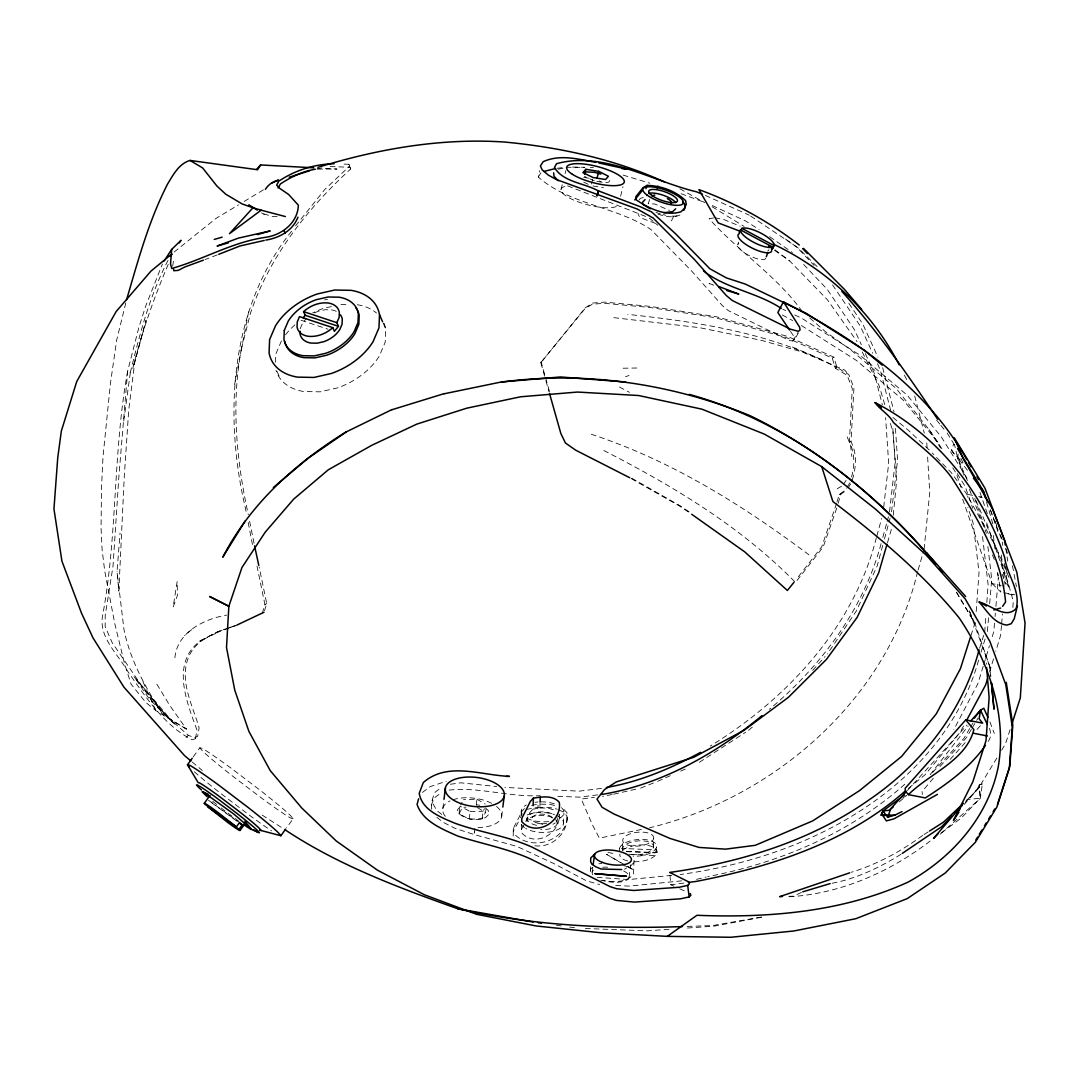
<?xml version="1.0" encoding="UTF-8"?>
<svg xmlns="http://www.w3.org/2000/svg" width="1079" height="1079" viewBox="0 0 1079 1079"><rect width="100%" height="100%" fill="white"/><g stroke="black" fill="none" stroke-linecap="round" stroke-linejoin="round"><path stroke-width="0.75" stroke-dasharray="5 3.75" d="M521.575 824.707L521.373 832.556C535.009 847.959 560.702 833.865 559.313 814.254M513.186 836.09L513.375 828.267L522.263 810.895L524.461 808.576M291.6 231.203C229.962 308.324 223.569 415.01 245.392 508.034L246.632 514.454M622.543 848.431L622.745 839.732M653.496 847.231L653.685 838.531A15.578 6.906 -5.7 0 0 631.714 833.352A15.578 6.906 -5.7 0 0 629.259 845.504A15.578 6.906 -5.7 0 0 653.672 838.531M963.979 475.178L957.936 459.479L958.058 453.962M590.496 866.585L590.321 873.127L590.456 869.364L592.411 867.476M600.774 880.437C611.806 881.462 625.577 883.971 633.521 874.098L634.088 859.72L633.832 862.66L631.175 865.398L624.444 869.215M525.783 821.47L529.991 812.312L533.013 809.142L533.174 804.435M533.013 809.142L539.878 808.05L540.093 801.778M513.375 828.267L513.253 831.396L519.134 820.62M526.552 809.398L537.976 807.281L538.084 804.152L549.791 804.354L557.357 806.08M534.847 845.761C553.392 848.377 570.076 830.843 566.893 812.581L563.238 808.737M275.509 362.274L275.833 354.006L281.727 340.209M383.949 323.039A57.673 38.911 -26.1 0 1 385.729 329.028L385.203 342.245L379.309 356.043A59.858 40.382 -26.1 0 1 337.538 387.887L320.126 391.839L303.738 391.515A57.673 38.911 -26.1 0 1 276.022 370.272M521.13 814.928L521.332 810.369M527.226 817.895L527.065 821.416A15.146 7.067 1.9 0 1 543.56 815.454A15.146 7.067 1.9 0 1 557.209 823.506L557.371 819.986M563.413 823.938L563.899 813.323M1012.884 607.49L1013.235 601.057L1007.462 580.556L996.362 547.957L965.934 492.901L951.179 472.508L932.148 452.951M984.709 632.173L985.882 615.691M986.826 602.5L988.108 584.373L982.497 536.263M976.212 611.537L979.031 572.342L973.123 523.045L967.863 507.535M168.243 264.368C153.731 298.06 141.727 332.845 132.771 368.438L146.097 320.166L134.659 362.868L128.698 410.29L124.287 476.217L118.825 591.157L117.031 571.614L120.052 533.013M237.016 625.024C219.415 631.943 198.469 636.677 189.418 655.25C178.237 679.311 192.426 704.641 199.129 727.88L197.659 736.444L194.449 737.577L188.299 735.338L172.829 721.635L152.166 701.094L112.176 642.679L105.149 626.548L105.202 615.543L113.012 566.151L118.919 475.933L127.659 371.082L138.921 327.193L145.705 306.045L162.43 264.004M987.406 631.485L988.62 616.77M989.686 603.674L991.695 579.14L987.824 545.961M994.528 623.163L993.826 631.512L991.412 639.415M995.081 616.487L995.351 613.142M995.917 606.465L998.277 578.074M1001.487 625.469L1000.624 635.288L995.809 651.257M1001.622 623.824L1002.485 614.005M851.493 476.972C854.986 465.467 854.716 452.735 849.402 441.824L852.289 388.629L847.163 375.29L835.321 368.249L832.273 358.08L786.227 337.498L715.62 317.779L649.72 307.434L604.119 303.28L592.25 304.238L584.926 308.742L540.808 362.706L585.384 307.69L592.776 303.037L604.658 302.12L650.448 306.409L716.658 316.821L787.63 336.405L833.892 357.203L836.98 367.507L848.836 374.642L853.934 387.887L851.007 441.716C857.427 453.976 856.065 468.421 851.911 481.18M893.264 515.276L896.743 479.332L892.953 432.032L889.635 420.918M924.083 549.238L929.747 492.496L927.481 454.448M436.914 817.369L443.294 822.346L454.974 828.321L474.032 834.526L474.477 831.383M883.701 507.09L888.664 463.255L885.616 417.586M889.514 511.891L895.152 462.257L892.657 425.531M891.578 511.743L897.593 460.086L895.435 428.376M248.615 311.818L234.575 384.502M476.244 805.231L476.972 799.202L463.511 799.687M442.822 808.603L444.022 799.053M485.941 809.493L485.523 812.527L482.084 818.867L469.19 819.123L459.034 813.822L459.991 806.215L462.095 802.29M469.19 819.123L470.147 811.516L459.991 806.215M482.084 818.867L483.041 811.26L484.444 808.724M501.641 816.641L502.652 808.67M474.814 828.362L474.032 834.526L516.868 846.408L553.514 863.402L586.733 880.936L599.681 884.524M241.413 348.773C231.041 403.829 236.436 460.261 248.291 514.629M592.169 872.129L592.789 867.449M629.07 877.321L630.743 864.845M123.734 421.039L130.411 371.999L127.659 371.082C112.729 452.357 117.746 535.697 102.384 616.797C99.308 638.134 118.002 654.171 127.511 671.044C144.977 696.103 164.21 725.708 192.21 739.776L195.461 738.643L197.659 736.444M940.16 834.188L980.312 798.42L982.376 783.799L979.287 784.878L976.684 790.327L964.639 802.236M172.667 266.257L173.49 260.713M1006.019 566.556L1007.004 573.03L1005.48 582.282L1008.973 586.909L1002.836 585.708M195.461 738.643L196.985 730.051C186.465 701.269 170.01 661.306 202.002 639.807M431.775 809.317C430.494 803.437 432.733 797.475 435.161 792.175L441.527 787.414M798.487 332.764L794.535 339.656L792.863 340.951L789.41 340.532L728.258 310.577L722.323 305.573L692.273 271.719L650.974 229.53C616.338 206.467 569.604 204.754 538.259 177.023L539.487 170.684M540.862 362.638L541.105 361.897L549.777 392.621M125.811 302.889L116.68 340.101L110.422 383.45L103.004 456.795L101.48 488.301L101.062 528.292L102.154 550.236L104.744 571.074L114.698 623.311L124.611 663.922L131.112 684.248L145.881 702.51L155.862 710.602L186.411 729.094L169.578 705.18L156.388 683.398M241.494 348.423L250.476 313.274C269.278 256.937 307.178 208.665 350.662 169.025L348.976 164.264L340.694 163.995M561.013 189.432L562.226 184.698M565.072 173.638L565.882 170.482M592.695 179.154L591.022 185.655L603.485 187.652M620.573 196.23L623.001 186.748M174.892 657.785C177.077 632.307 204.255 618.847 226.671 615.111M882.73 545.381L877.106 566.178L856.213 611.173L827.364 654.049M884.456 538.987L890.081 518.203M876.364 537.679C854.029 626.737 787.104 698.99 710.279 746.061M876.809 536.074L881.651 518.406M881.084 543.668C863.618 609.122 820.998 666.229 769.462 709.254M882.824 537.329L886.722 523.059M887.154 521.467L888.462 516.706M917.636 571.641C887.235 699.246 774.83 797.435 649.504 827.822M918.108 570.036L923.624 550.829M887.504 542.616L892.158 526.7M836.549 503.515L821.766 546.716L796.046 579.679M836.994 502.018L839.219 494.533L844.763 490.554L846.489 487.964M838.14 503.367L840.892 494.128L846.341 490.473M989.537 672.042L993.88 657.65M431.276 805.258L434.055 798.082L440.407 793.321M983.198 666.269L977.884 683.654L953.849 729.62M983.684 664.691L989.483 645.741M262.237 613.358L264.935 604.604L256.991 566.07M978.599 660.173C962.266 719.626 920.724 769.529 870.456 804.03C814.294 843.198 747.504 865.21 680.107 874.556M981.04 652.202L985.451 637.864M264.463 610.808L266.729 603.606L259.176 567.109M970.979 635.558L975.51 621.329M979.611 648.196L983.684 635.383M1010.092 729.579L1005.507 743.822L1001.177 750.93M649.679 199.467L648.196 203.756L654.818 203.998L669.493 210.472M836.764 507.993L823.21 546.932L795.466 582.444C740.167 525.972 671.57 485.118 601.664 449.417M567.298 817.815C564.519 843.09 528.791 851.304 513.294 832.948M960.903 458.359L962.994 462.689L952.137 451.71L951.638 449.849L953.593 444.319M737.631 244.906L738.67 242.074M538.259 177.023L541.132 172.492M300.205 328.704L302.457 323.43A22.915 15.457 -26.1 0 1 306.544 318.44M673.539 216.434L671.758 220.264L668.737 223.083M520.442 817.68L522.142 814.025M988.175 741.435C992.329 736.08 990.603 729.269 987.204 724.063M623.581 865.601L628.126 866.774M963.56 726.019L960.404 731.899L925 774.816L908.167 788.601M459.034 813.822L462.635 807.308L465.993 807.173M168.027 260.417C149.711 295.43 139.757 334.193 130.343 372.363L127.659 371.082M792.863 340.951L797.597 332.683M521.413 829.414L524.461 824.073M631.701 854.541L655.263 855.526L655.061 852.828L656.76 849.915L621.41 848.431M969.684 728.568L963.857 738.427L931.42 773.724M970.52 727.152L973.015 722.93M971.37 729.364L966.379 737.793L937.961 768.734M972.192 727.947L978.019 718.101M996.861 758.024L979.57 786.443L965.422 802.331M843.562 484.228L846.044 480.398M847.352 486.656L849.928 482.772M848.067 487.856L850.657 483.945M193.168 756.945L199.777 747.787L201.733 748.165A57.673 2.778 37.3 0 1 231 768.113L259.864 790.03A59.858 2.886 37.3 0 1 290.548 815.616L293.164 818.705L286.555 827.863M295.525 225.916L324.954 189.297L349.636 166.072M930.125 774.749L968.173 726.046M459.937 806.89L457.469 809.857L458.858 813.499C466.02 819.851 476.824 820.984 485.59 817.585L489.286 813.876L488.571 810.855L484.97 807.497M933.362 778.161L922.032 791.622L922.383 794.508M950.167 759.414L965.853 741.92M977.048 729.417L980.42 725.668M812.676 670.315L825.111 656.558M907.345 790.516L967 725.075M965.948 801.131L967.418 799.499L980.258 798.231L979.287 784.878L980.312 798.42M186.06 737.523L188.299 735.338M964.208 804.408L982.376 783.799M191.725 629.583L184.549 635.625M748.516 730.362L753.533 726.1M899.333 801.778L906.819 795.412M174.178 252.027L215.908 218.471L238.513 204.848M904.822 784.19C849.632 833.366 779.888 862.795 707.784 876.607M422.496 792.404L430.184 786.618L446.166 781.331M903.204 797.759L905.901 795.736M941.684 832.732L961.362 817.949L980.258 798.231M900.911 854.339C879.291 867.813 855.337 879.196 830.142 883.607M930.125 841.04C889.77 872.061 840.581 893.682 789.545 896.757M922.639 835.416C900.978 851.439 877.052 864.36 851.237 872.277M699.381 762.26L745.71 732.196M924.029 834.539L928.169 831.896M244.164 201.449L263.937 189.526M837.183 488.76L842.739 485.51M264.935 604.604L266.729 603.606M832.273 358.08L833.892 357.203M228.006 628.099L217.378 631.822L199.79 641.142L219.698 631.512M801.468 892.427L793.389 896.19L788.722 896.312M835.321 368.249L836.98 367.507C772.564 333.33 699.394 322.055 627.749 314.367M657.691 781.304L671.448 775.194M680.633 771.121L685.219 769.084M640.616 788.115L654.589 782.545M217.203 254.927L204.916 259.621M625.51 376.719L629.003 375.479M558.207 169.214L565.356 167.65M229.53 627.573L238.648 624.377M217.378 631.822L224.864 629.327M226.361 628.828L235.343 625.82M679.878 215.018C672.878 218.376 665.055 216.313 658.015 214.195M696.535 879.372L706.179 876.998M839.219 494.533L840.892 494.128M324.59 299.949L327.517 299.274M331.401 306.571L323.498 308.365A59.858 40.382 -26.1 0 0 312.654 312.964M612.171 794.522L602.568 796.356M613.749 794.171L635.882 789.181M316.97 168.877L321.906 167.865M641.412 829.481L599.358 838.127L592.209 824.383L581.257 799.026L594.367 797.381M761.531 917.231L714.338 926.133L684.113 928.25M531.556 805.366L538.084 804.152M761.437 917.029L712.356 925.593L685.731 926.456M713.516 217.971L709.092 218.713C737.915 250.935 775.612 275.01 801.441 310.347M605.764 182.594L608.745 182.108L609.837 180.571L608.718 178.561M556.993 168.297L564.762 167.285M449.147 790.125C479.373 786.739 509.625 797.314 540.134 795.668M450.402 784.244L460.854 782.828L496.731 786.537M670.005 875.514L670.828 884.793L685.205 882.878M597.631 794.872L579.598 797.138L554.93 796.221M601.475 788.412L579.018 791.163L504.824 787.427M681.712 880.855L629.03 886.115L614.086 885.4M671.799 875.366L628.585 879.574L597.051 877.294M598.845 863.766L601.785 863.537M669.007 929.316L647.171 930.84L582.889 928.399M849.402 441.824L851.007 441.716M572.517 167.07L584.778 167.285M470.147 811.516L483.041 811.26M623.082 368.222L638.916 367.979M539.878 808.05L547.916 808.009L556.562 810.842M317.536 169.106L337.026 169.052L323.74 168.337M566.205 167.285L584.278 167.366M590.348 167.393L593.369 167.393M277.101 216.447L272.124 216.366L261.374 213.143M537.976 807.281L549.683 807.483L557.236 809.21M340.897 304.413L349.097 304.575M330.147 166.557L349.96 167.258L350.662 169.025M626.67 851.344L656.976 852.612L656.545 847.109M626.44 851.628L655.061 852.828M542.75 824.275L536.317 822.711M979.813 497.149L982.173 497.352M613.816 317.658L699.327 327.625L761.639 340.384L802.129 351.956L844.655 370.03L848.836 374.642M556.427 925.242L561.39 925.93M569.672 927.063L576.294 927.98M476.689 804.799L479.804 805.271M583.699 177.388L590.186 178.453M607.976 852.45L614.437 853.678M972.611 495.342L966.474 494.142L967.769 497.19M978.761 496.542L981.823 497.149M962.684 499.199L992.087 583.604L1001.299 585.398M1003.915 592.708L1014.665 594.812M1008.056 593.922L1014.193 595.122M293.164 818.705L291.222 818.327A57.673 2.778 37.3 0 1 261.941 798.379L233.091 776.462A59.858 2.886 37.3 0 1 202.407 750.876L199.777 747.787M596.889 181.366L600.855 182.176M714.986 217.715L724.724 219.873L740.181 226.212M655.479 223.393L642.571 218.524L638.755 215.787L638.62 213.642M623.096 175.095L649.787 183.187M713.219 284.802L709.051 283.521L713.3 285.436M301.095 320.274L328.029 329.216M591.292 434.271C670.733 460.234 742.433 505.026 808.967 554.822M681.078 193.694L704.493 202.353M594.246 180.813L584.44 176.417M567.648 185.858L646.348 216.69M705.41 195.447L749.258 215.18M712.261 205.536L745.468 220.898L759.13 229.53M792.431 347.02L824.423 360.764M670.828 884.793L673.809 886.142M679.77 888.826L687.229 892.171M558.706 809.87L563.117 811.867L566.785 815.711L567.19 820.944M583.712 182.149L589.566 184.954M782.788 309.174L785.768 310.617M794.724 314.933L802.183 318.534L860.044 355.234L907.115 395.13L941.347 436.955L967.903 479.791M627.991 867.03L632.119 869.054L633.778 871.144M599.438 180.921L602.23 182.324M619.454 387.051L629.475 392.338M782.302 314.974L792.674 320.571M679.851 188.798L704.749 202.663M712.073 206.75L744.092 226.428M631.862 478.294L680.161 505.768L689.899 512.377M631.215 478.577L679.284 505.93L690.358 513.361M625.146 865.061L606.533 854.352L620.843 862.809M628.005 866.707L632.119 869.054M476.972 799.202L485.186 804.125M186.411 729.094L167.663 717.724L133.944 676.56L149.32 698.99L174.892 724.265L133.944 676.56M477.404 807.564L485.523 812.527M261.509 212.792L264.328 214.559M750.66 216.07L798.204 247.954L817.356 266.864M801.427 325.561L856.456 360.467L903.528 400.363L937.772 442.188L942.196 449.323M262.21 815.131L283.251 828.605M769.651 236.665L792.35 252.513M774.52 250.301L789.626 260.889L827.283 299.598L857.05 341.584M239.025 821.429L219.698 806.917M208.409 800.186L238.135 821.591M236.746 821.079L209.286 800.982M785.566 239.039L796.841 247.185L814.119 265.434M774.897 249.748L789.626 260.889M441.743 814.402L436.617 810.423L432.854 803.45L432.382 799.377M212.738 801.36L218.538 805.986M892.94 417.465L908.262 430.197L930.017 450.725M192.17 762.003L202.339 770.527M649.342 218.106L657.826 225.282M809.776 317.968L825.462 331.725L850.94 349.987L896.177 388.494L929.221 429.752L937.772 442.188M174.892 724.265L167.663 717.724L151.613 697.951L163.576 715.525C146.312 689.009 130.154 660.658 123.95 629.381L117.031 571.614M803.639 264.449L827.35 289.496L854.541 329.877L861.312 344.7M992.087 583.604L1000.853 592.115L998.466 577.359M936.612 420.176L939.769 424.02M940.821 425.315L945.029 430.454M967.445 470.336L957.491 457.402L954.456 444.535M848.836 303.293L862.701 323.862L877.861 357.095M832.529 284.896L860.26 326.02L872.668 353.211M790.502 331.401L794.117 336.783L794.535 339.656M951.638 449.849L954.578 454.529M947.133 433.016L954.982 445.708M957.235 473.6L965.206 486.454L972.772 508.249M929.221 429.752L940.564 448.055M952.784 467.773L956.277 473.411L961.011 487.371M956.52 592.223L974.93 623.257M956.493 592.384L974.903 623.419L989.794 666.525L990.751 676.412M904.431 375.155L908.221 382.546M862.229 351.956L879.237 386.012L885.387 406.648M877.483 363.785L880.235 369.827L890.714 410.627M865.358 353.588L874.152 372.862L882.339 404.814M142.954 681.766L155.862 710.602M989.915 721.891L994.298 733.437M974.903 623.419L968.821 609.702L989.794 666.525M975.969 500.562L1008.959 577.454M383.234 323.268L385.729 329.028M277.06 371.378L280.176 378.581M967.391 480.519L957.491 457.402L957.936 459.479M992.356 554.93L994.298 559.488M847.19 436.928L850.522 445.182L851.817 456.484M994.986 520.887L996.794 525.54M1000.422 534.833L1002.229 539.473M1005.844 548.779L1007.651 553.419M969.428 489.313L986.354 533.282M1002.081 574.109L1005.709 583.523M990.374 509.652L992.72 515.843M993.3 517.394L1002.054 540.646L1002.796 545.502M990.482 510.34L998.682 533.727M986.651 522.816L1008.973 586.909M974.728 498.35L986.085 531.03M979.975 492.415L987.663 514.643M348.976 164.264L349.96 167.258M986.611 502.301L993.098 524.812M1004.225 563.386L1007.004 573.03M540.862 362.881L545.448 379.093M545.907 380.698L549.076 391.893M914.695 395.993L924.285 433.165M882.676 367.669L893.992 411.733M249.613 521.211L254.239 544.234M1012.48 565.814L1016.418 586.612M997.509 572.409L998.156 575.7M248.183 522.479L252.526 544.962M1005.79 548.253L1007.759 561.188M1001.352 555.038L1005.048 584.548M993.368 535.494L994.878 548.591M997.711 573.165L998.088 576.442M989.821 666.363L990.792 676.25M985.545 654.238L986.368 664.259M619.494 848.553L619.71 851.344M558.989 814.645L559.205 817.396M926.794 442.862L927.09 447.825M496.515 806.472A29.699 14.566 6.8 0 1 478.037 827.512M445.398 816.317A29.699 14.566 6.8 0 1 450.051 800.928M452.694 799.863A29.699 14.566 6.8 0 1 492.483 803.788M616.298 206.494A29.699 8.335 14.6 0 1 575.134 200.667A29.699 8.335 14.6 0 1 567.109 186.047M561.485 807.645A21.378 9.981 1.9 0 1 557.614 819.339M548.712 821.578A21.378 9.981 1.9 0 1 525.014 817.073M521.926 813.849A21.378 9.981 1.9 0 1 526.35 804.961M535.09 802.317A21.378 9.981 1.9 0 1 537.962 801.994M540.903 801.859A21.378 9.981 1.9 0 1 554.997 804.03M555.982 815.211A21.378 9.981 1.9 0 1 557.142 829.953A21.378 9.981 1.9 0 1 525.662 828.402M524.542 827.687A21.378 9.981 1.9 0 1 521.454 824.45M527.132 814.982A21.378 9.981 1.9 0 1 554.525 814.645M557.209 823.506A15.146 7.067 1.9 0 1 540.7 829.468M556.939 817.518A15.146 7.067 1.9 0 1 555.968 822.306M555.132 823.007A15.146 7.067 1.9 0 1 552.92 824.235M536.6 825.341A15.146 7.067 1.9 0 1 530.49 814.213A15.146 7.067 1.9 0 1 554.754 815.238M546.581 823.425A10.304 4.815 1.9 0 1 532.689 820.431A10.304 4.815 1.9 0 1 539.122 814.281A10.304 4.815 1.9 0 1 552.259 817.976M676.978 215.773A21.378 6.42 19.3 0 1 668.44 215.733M665.824 215.26A21.378 6.42 19.3 0 1 663.059 214.613M660.267 213.844A21.378 6.42 19.3 0 1 656.005 212.401M639.227 199.993A21.378 6.42 19.3 0 1 644.81 197.511M623.608 870.955A18.64 7.229 7.4 0 1 625.86 880.531A18.64 7.229 7.4 0 1 602.918 880.504M592.776 874.705A18.64 7.229 7.4 0 1 596.013 868.649M602.662 867.273A18.64 7.229 7.4 0 1 608.866 867.287M619.508 848.553A18.653 8.254 -5.7 0 1 640.805 839.408A18.653 8.254 -5.7 0 1 656.207 848.107A18.653 8.254 -5.7 0 1 633.103 856.227M765.78 258.097A15.578 4.788 26.5 0 1 748.3 255.116A15.578 4.788 26.5 0 1 738.832 243.652M655.223 855.512A18.667 8.268 -5.7 0 1 633.535 861.716M627.695 860.948A18.667 8.268 -5.7 0 1 619.885 854.055M622.623 850.185A18.667 8.268 -5.7 0 1 644.311 844.978A18.667 8.268 -5.7 0 1 656.936 852.585M768.909 249.627A15.578 4.788 26.5 0 1 767.722 250.881M623.015 850.791A15.578 6.906 -5.7 0 1 638.552 840.865A15.578 6.906 -5.7 0 1 652.728 848.876A15.578 6.906 -5.7 0 1 629.044 854.204M194.301 771.755A59.858 2.886 37.3 0 0 220.79 793.47L249.654 815.387A57.673 2.778 37.3 0 0 271.544 830.83M314.528 312.883A22.915 15.457 -26.1 0 1 318.453 311.238L325.116 309.713L331.388 309.848A22.079 14.904 -26.1 0 1 336.661 311.588M357.297 304.723A57.673 38.911 -26.1 0 1 376.531 313.058M285.463 334.841A59.858 40.382 -26.1 0 1 295.97 323.956M177.145 581.608L173.126 607.207L177.495 595.203L177.145 581.608"/><path stroke-width="1.5" d="M533.174 804.435L533.39 798.163C541.86 796.761 552.974 795.034 559.273 802.29C562.375 822.185 535.494 837.344 521.75 821.578L521.804 818.435L530.382 801.333L533.39 798.163M540.093 801.778L540.269 797.071M300.11 331.24L300.002 333.762A22.079 14.904 -26.1 0 0 310.887 343.068L317.159 343.189L323.821 341.679A22.915 15.457 -26.1 0 0 339.818 329.486L342.07 324.199L342.272 319.141A22.079 14.904 -26.1 0 0 340.411 314.798M379.498 314.623L378.972 327.854L373.078 341.638A59.858 40.382 -26.1 0 1 331.307 373.496L313.908 377.448L297.521 377.124A57.673 38.911 -26.1 0 1 269.076 352.833L269.602 339.615L275.496 325.818A59.858 40.382 -26.1 0 1 317.266 293.974L334.679 290.022L351.066 290.332A57.673 38.911 -26.1 0 1 379.498 314.623L382.613 321.825M908.437 794.643C929.356 773.643 965.921 760.87 973.878 729.647L965.772 719.868L905.146 788.317L905.497 791.217L908.437 794.643L925.323 797.934C947.551 783.664 970.21 767.317 985.464 745.4M444.022 799.053L445.425 787.899M502.841 807.079L504.244 795.924A29.699 14.566 6.8 0 0 462.486 777.487A29.699 14.566 6.8 0 0 457.779 802.331A29.699 14.566 6.8 0 0 504.257 795.924M593.207 864.319L594.462 854.959M1017.416 605.818L1014.247 618.766L1011.252 623.716L1006.828 625.092C993.894 623.446 987.056 610.889 979.192 602.042C990.023 604.415 1005.547 619.751 1016.067 608.61C1021.26 591.805 1006.761 574.433 1004.765 557.789C982.78 491.903 937.3 434.608 875.069 402.602C880.329 409.993 889.002 414.269 893.452 422.496C913.212 440.839 935.412 455.716 951.705 477.646C975.74 515.614 1001.649 556.157 1005.574 601.974L1002.607 606.371M597.078 177.9L598.778 171.372L585.857 169.295L582.876 172.627L593.099 177.536L605.562 179.532L608.408 176.268L598.778 171.372M584.562 174.151L585.857 169.295M598.44 190.889L597.132 195.704L598.44 190.889L640.413 206.777L651.635 211.943L675.198 233.415L709.874 268.779L726.383 277.896L745.306 284.074L805.892 313.139L864.522 350.351L882.163 365.188M418.625 798.811L417.074 804.462C422.941 821.578 442.242 829.077 457.563 835.982C481.477 843.684 506.415 848.323 529.492 858.439L609.824 898.321L616.473 900.412L634.519 902.098L680.62 898.794L689.144 896.919L690.884 895.3L690.196 893.52M887.046 544.207L878.684 572.841L857.144 617.363L826.433 659.417L788.331 697.385L744.092 730.281L693.77 757.242L616.149 781.992L604.537 789.572L597.011 799.04L602.055 807.267L613.776 813.917L669.965 838.437L699.044 847.433L725.533 849.146L755.273 845.316L812.662 820.903L859.518 790.624L901.599 756.46L936.262 713.907L960.404 668.737L970.466 637.136M126.607 299.665C138.099 260.417 148.808 220.682 167.542 184.104C173.179 174.879 178.885 163.671 190.039 160.434L257.611 169.74L260.592 164.952L313.773 167.798M987.609 678.435L985.68 684.828L966.717 720.125M979.098 649.787C962.765 711.654 921.183 764.539 868.622 800.159C810.073 841.269 739.992 862.553 669.722 872.425L688.82 881.975L689.441 883.795L687.701 885.4L679.217 887.262L633.656 890.472L616.595 888.732L610.094 886.655L531.718 846.975C506.955 835.861 479.642 832.354 454.286 822.98C440.394 817.046 422.091 810.14 419.218 793.348L423.305 782.558C447.61 761.261 481.14 775.396 509.423 776.354L506.253 776.421M997.414 804.637L1009.809 766.117L1012.803 724.913L1006.262 682.4M1011.63 724.832L1020.316 697.951L1025.05 623.082L1016.823 572.221L992.505 509.086L963.466 459.114L954.254 437.737L984.965 488.18L1004.549 540.161L1005.291 545.016M645.957 188.65L647.076 185.399C660.847 185.736 675.616 190.889 685.583 200.613L686.284 204.282L684.356 208.422L680.984 211.767C665.635 216.636 648.641 208.368 636.084 199.777L635.841 196.675L643.138 187.598L647.076 185.399M657.205 188.272L657.947 186.101M766.319 256.694L767.884 252.459M904.202 795.169L882.986 810.976L887.666 817.248L890.108 810.612M553.648 172.815L553.999 176.228L558.234 180.746M338.455 326.33L336.864 322.675L339.13 317.388L339.332 312.33A22.079 14.904 -26.1 0 0 328.434 303.024C319.357 301.958 310.307 305.586 303.59 311.629L305.182 315.284L338.455 326.33L334.369 331.32L332.791 327.652L299.503 316.606L297.251 321.893L297.049 326.95A22.079 14.904 -26.1 0 0 307.933 336.257C317.024 337.322 326.074 333.681 332.791 327.652M902.017 811.583L894.936 815.104L881.098 815.077L882.986 810.976L889.325 810.275L893.075 807.092M683.884 210.284L685.178 207.532L684.464 203.864L682.629 201.962M740.477 229.867L739.25 232.457L741.907 228.37A18.667 5.732 26.5 0 1 761.464 233.455A18.667 5.732 26.5 0 1 774.236 245.675L771.539 249.748L772.766 247.158L740.477 229.867A18.667 5.732 26.5 0 0 753.223 242.074A18.667 5.732 26.5 0 0 772.726 247.145M882.986 810.976L881.597 813.863L886.399 820.903L893.978 818.84L937.408 794.387M966.797 459.627C926.362 387.496 855.418 339.008 783.435 301.81L777.851 312.573L789.599 330.053M245.108 521.022L222.787 557.196C250.328 503.65 295.916 462.878 346.561 431.6M297.939 217.216C292.706 230.717 279.515 237.852 265.825 240.104M164.089 261.078L171.682 249.411L181.029 240.293L179.411 242.815M265.367 189.351C268.091 184.684 273.311 181.299 278.544 180.072L271.989 182.944M278.072 187.948L280.446 183.929C291.06 176.916 302.606 171.318 315.311 169.214M978.842 713.071L980.501 710.252L983.832 708.256L987.892 717.346M975.834 839.961L977.561 837.129M979.287 834.31L981.877 830.061M984.466 825.826L986.193 823.007M988.782 818.772L990.509 815.94M993.098 811.705L994.825 808.872M642.018 190.848L634.735 199.925M958.975 812.069L953.445 820.418L972.894 781.641L986.017 740.612L989.119 697.641L986.638 667.591M170.469 256.411L172.087 254.172M192.21 758.254L187.49 764.795L198.158 782.639L199.48 782.895A38.871 1.875 37.3 0 1 219.212 796.342L238.661 811.111A40.341 1.942 37.3 0 1 259.338 828.362L261.118 830.439L259.796 830.183L280.877 835.712L285.611 829.171M244.839 821.24L245.837 822.427L240.024 830.479L239.012 829.292L242.155 824.963L239.498 822.576L236.368 826.905L205.28 804.516L204.268 803.329L210.095 795.277M974.337 718.142L980.501 710.252L987.204 724.063M794.036 582.228L787.387 590.483L744.807 551.935L691.733 514.292M303.132 317.779L305.182 315.284M958.125 811.448L960.094 809.061M961.672 805.595L933.537 838.423L938.042 833.77M261.172 210.176L252.985 207.761L229.49 233.657L261.172 210.176L285.409 216.569M889.325 810.275L906.212 791.743M970.372 721.365L980.501 710.252L979.112 718.83L982.659 723.173L965.772 719.868M256.829 169.039L260.592 164.952M951.759 816.223L941.616 826.757L902.287 853.381M958.53 809.21L961.915 805.689M645.08 199.588L642.558 202.191L642.706 204.336L650.246 208.813M171.682 249.411L170.549 263.896L171.723 268.469C202.744 259.796 232.025 242.249 264.571 237.474C281.349 235.478 297.791 223.11 298.357 205.199L288.686 194.517L279.65 188.312L276.683 185.089L278.76 181.191C294.931 170.361 314.555 164.021 334.058 163.779M594.677 854.163L590.766 857.926L590.631 861.689L591.912 864.252L595.918 866.882L601.07 869.013L621.76 869.539M675.697 208.813L672.689 211.632L663.814 212.765M963.48 803.315L943.383 822.225L929.558 831.019M761.922 715.66C716.564 753.304 662.83 783.772 604.186 794.05L600.909 794.468M273.324 487.519L308.311 458.076L346.534 431.762L392.001 409.561M171.588 254.145L150.979 271.085L116.154 311.548L76.744 381.494L61.328 431.101L57.74 457.833L53.95 508.937L61.935 561.188L81.518 613.169L92.996 637.878L123.896 687.107L184.536 755.61L190.889 760.938M905.578 790.718C847.528 842.227 771.296 866.761 696.387 881.381L688.402 882.447M667.294 936.37L696.913 915.289C768.437 918.135 842.47 912.146 908.262 882.015C952.11 857.738 987.811 817.302 998.142 767.385C1007.354 714.514 988.593 661.548 959.258 618.011C922.869 573.394 878.508 536.371 832.907 501.573L821.712 466.627L764.31 434.095L701.836 409.143L638.633 395.521L577.494 392.055L520.577 396.789L466.708 408.199L416.831 424.101L371.837 445.263L328.34 469.756L293.704 499.105L265.272 532.109L241.966 567.487L228.856 606.25L226.509 647.521L234.75 690.115L248.858 731.306L270.236 770.635L301.769 808.009L336.297 841.027L377.488 870.2L424.398 894.761L476.635 914.318L536.182 925.971L600.706 932.728L667.294 936.37L730.78 937.273L793.807 930.988L855.795 918.715L907.277 898.591L945.231 873.046L975.349 842.267L996.929 806.957L1009.324 768.437L1012.331 727.233L1005.79 684.72L989.942 641.546L965.179 598.832L926.052 554.957L875.312 508.964L821.712 466.627M700.635 752.333C671.165 768.329 639.591 781.816 606.344 787.481M264.004 612.252L237.016 625.024M849.712 872.83L779.645 896.662L782.518 896.487M218.727 254.32L240.077 245.945L264.22 240.469M543.883 171.467L555.469 168.526M203.365 260.187L184.738 267.012L178.251 270.37L173.867 270.721L173.584 269.197M309.538 170.765L289.239 177.199M391.96 409.723L444.292 393.592M802.803 891.807L830.142 883.607M887.666 817.248L894.936 815.104M214.222 239.444L222.166 237.151M228.357 242.856L217.095 246.066L238.338 238.135L270.182 230.919L257.301 234.588M993.826 609.959L1000.624 608.057M317.914 167.339C378.473 148.794 441.405 137.761 504.905 142.064C559.812 147.284 614.315 159.058 664.677 182.054M444.265 393.754L501.465 381.953L560.527 376.949L625.658 382.006M501.425 382.114C585.236 370.65 671.57 383.733 749.703 415.509C821.834 450.604 885.117 502.72 936.208 564.33M598.535 190.929L598.332 190.943C584.373 182.89 563.319 182.418 554.458 167.474L556.575 163.698C603.512 150.669 652.202 181.312 696.508 191.806L702.442 194.233M585.6 171.871L594.502 172.343L600.855 174.083M682.414 926.564C607.234 929.208 531.367 925.404 457.806 908.774C398.003 887.451 337.754 864.967 284.654 829.508M622.057 168.634L626.71 169.106L598.912 162.996M533.242 922.046L457.806 908.774M538.205 922.734L541.523 923.192M881.098 815.077L884.82 815.657M595.864 162.349C578.56 159.26 560.122 153.973 543.223 161.675L540.404 165.923L542.157 169.835L548.375 175.162L556.278 179.505L637.325 209.056L653.186 218.066L694.552 259.648L726.261 295.484L732.331 300.542L790.624 329.27L798.379 331.307L800.065 330.012L799.593 327.153L783.435 301.81M973.582 733.275L987.393 735.972M204.268 803.329L205.01 803.477A22.079 1.066 37.3 0 1 216.218 811.111L236.368 826.905M243.085 824.302L250.422 829.036L259.446 832.759L257.665 830.668A40.341 1.942 37.3 0 0 236.989 813.431L217.54 798.649A38.871 1.875 37.3 0 0 197.808 785.202L196.499 784.946L198.266 787.036A40.341 1.942 37.3 0 0 201.53 790.03M240.024 830.479L239.282 830.331A22.079 1.066 37.3 0 1 228.074 822.697L207.937 806.903L239.012 829.292M726.545 290.453L738.859 294.095L718.776 286.515M303.59 311.629L336.864 322.675M252.985 207.761L242.182 203.958L225.754 194.22L216.906 186.02L202.65 167.96L190.039 160.434M689.346 394.415C784.015 420.581 865.115 482.219 928.574 555.725M740.234 231.27L718.182 222.908L698.949 189.634C735.123 202.785 768.841 221.492 799.283 245.027M208.274 794.265L203.135 791.959L233.846 814.079L251.447 829.238L245.837 822.427M781.29 308.446C757.08 292.288 726.302 288.848 703.441 270.883M741.907 228.37L774.196 245.661M768.572 245.891L772.969 248.251M979.192 602.042L986.503 606.007M629.758 477.741L575.741 450.213L565.45 443.01L560.837 433.461L549.521 393.484M773.184 244.056C826.865 269.359 872.115 311.925 899.144 364.81M248.831 204.808L257.288 210.135M239.444 823.021L242.155 824.963M875.069 402.602L881.449 407.902M207.155 796.707L202.097 791.757M803.491 248.372L844.277 289.212L861.703 309.498M802.736 248.683L807.348 253.538M926.537 552.65L965.651 596.512M939.458 568.093L942.722 571.843M930.745 558.234L935.088 563.238M939.431 568.255L941.603 570.751M841.836 291.37C877.618 330.997 907.871 375.06 937.664 419.245M280.877 835.712L278.247 832.624A59.858 2.886 37.3 0 0 247.577 807.038L218.713 785.121A57.673 2.778 37.3 0 0 189.445 765.173L187.49 764.795L189.243 766.859M973.42 478.105L983.374 491.053L987.46 501.897M957.518 448.594L983.374 491.053L985.221 497.486M968.497 462.473L971.033 466.748M976.967 476.716L978.653 479.562M283.966 230.636L285.274 233.212M258.812 565.477L254.577 545.88M687.701 885.4L689.144 896.919M991.439 682.832L994.015 709.2L991.399 682.994M648.762 193.532A15.146 4.545 19.3 0 1 662.843 195.124A15.146 4.545 19.3 0 1 675.71 202.636M652.148 196.324A10.304 3.102 19.3 0 1 654.845 195.124M667.348 198.617A10.304 3.102 19.3 0 1 670.868 203.756M771.674 250.921A18.653 5.732 26.5 0 1 750.741 247.361A18.653 5.732 26.5 0 1 739.412 233.63M258.124 832.502A38.871 1.875 37.3 0 1 253.862 829.926M355.922 307.879A38.871 26.233 -26.1 0 1 359.199 315.54L358.835 324.442L354.87 333.748A40.341 27.218 -26.1 0 1 326.721 355.207L314.987 357.877L303.941 357.662A38.871 26.233 -26.1 0 1 284.775 341.288M284.29 330.417L283.925 339.332A38.871 26.233 -26.1 0 0 303.091 355.706L314.137 355.922L325.871 353.251A40.341 27.218 -26.1 0 0 354.02 331.792L357.999 322.486L358.349 313.571A38.871 26.233 -26.1 0 0 339.184 297.197L328.137 296.995L316.403 299.652A40.341 27.218 -26.1 0 0 288.255 321.124L284.29 330.417M626.413 876.296L595.068 873.666L626.413 876.296M228.856 606.25L209.582 596.498L228.842 606.29M646.78 194.867A21.378 6.42 19.3 0 0 681.699 204.619A21.378 6.42 19.3 0 0 660.914 188.596A21.378 6.42 19.3 0 0 646.78 194.867M572.423 174.326A29.699 8.335 14.6 0 0 621.963 184.388A29.699 8.335 14.6 0 0 591.966 165.303A29.699 8.335 14.6 0 0 572.423 174.326M651.541 195.218A15.146 4.545 19.3 0 0 676.277 202.11A15.146 4.545 19.3 0 0 661.548 190.767A15.146 4.545 19.3 0 0 651.541 195.218M602.419 862.418A18.64 7.229 7.4 0 0 631.363 860.165A18.64 7.229 7.4 0 0 604.968 850.117A18.64 7.229 7.4 0 0 602.419 862.418"/></g></svg>
